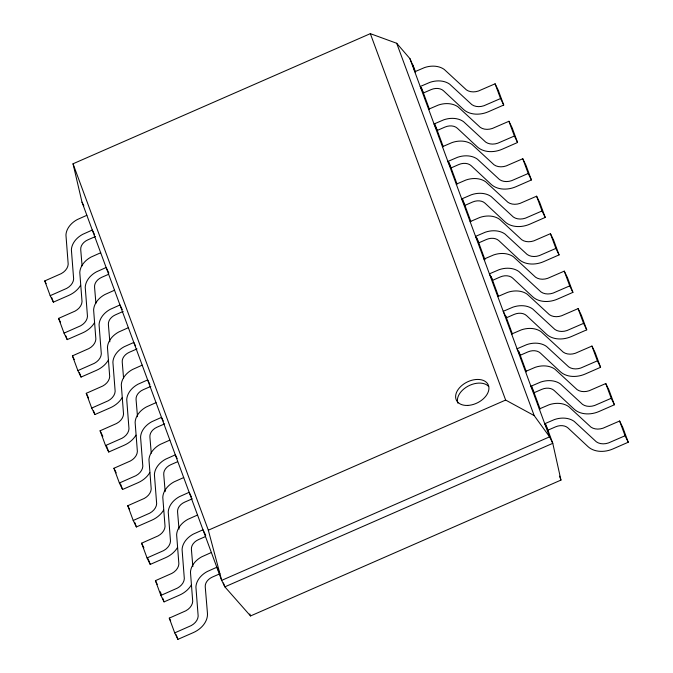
<?xml version="1.0" encoding="UTF-8"?>
<svg xmlns="http://www.w3.org/2000/svg" width="673" height="673" viewBox="0 0 673 673"><rect width="100%" height="100%" fill="white"/><g stroke="black" fill="none" stroke-linecap="round" stroke-linejoin="round"><path stroke-width="1.01" d="M545.887 424.663L552.777 443.322L560.962 480.085L250.533 615.955L224.858 586.848L221.669 580.378L82.005 202.161L73.029 163.783L370.335 33.65L396.691 43.274L409.924 58.635L415.653 71.986M86.859 215.293L77.21 219.6A20.72 15.605 -20.3 0 0 65.946 234.986L68.192 264.161A12.728 9.582 -20.3 0 1 61.277 273.617L44.755 280.919L50.197 295.674L53.386 302.143L68.688 295.447A22.302 16.791 -20.3 0 0 80.609 285.293M414.778 71.759L424.495 67.594A20.72 15.605 -20.3 0 1 444.222 69.42L466.397 89.871A12.728 9.582 -20.3 0 0 478.52 90.99L495.092 83.805L498.281 90.275L503.724 105.03L488.421 111.726A22.302 16.791 -20.3 0 1 463.487 109.421L443.524 90.788A11.155 8.396 -20.3 0 0 431.057 89.635L423.41 92.983L420.221 86.514L429.938 82.35A20.72 15.605 -20.3 0 1 449.673 84.167L471.84 104.618A12.728 9.582 -20.3 0 0 483.963 105.737L500.544 98.552L495.092 83.805M95.49 236.517L87.835 239.866A11.155 8.396 -20.3 0 0 80.718 249.59L82.081 265.843M100.689 252.762L91.048 257.069A20.72 15.605 -20.3 0 0 79.784 272.456L82.03 301.63A12.728 9.582 -20.3 0 1 75.107 311.086L58.593 318.388L64.036 333.135L67.224 339.613L82.527 332.916A22.302 16.791 -20.3 0 0 94.447 322.762M428.608 109.228L438.325 105.064A20.72 15.605 -20.3 0 1 458.061 106.881L480.228 127.34A12.728 9.582 -20.3 0 0 492.35 128.459L508.931 121.275L512.119 127.744L517.562 142.491L502.26 149.196A22.302 16.791 -20.3 0 1 477.325 146.891L457.362 128.257A11.155 8.396 -20.3 0 0 444.895 127.104L437.24 130.453L434.06 123.983L443.776 119.811A20.72 15.605 -20.3 0 1 463.504 121.636L485.679 142.087A12.728 9.582 -20.3 0 0 497.801 143.206L514.374 136.022L508.931 121.275M50.197 295.674L66.72 288.372A12.728 9.582 -20.3 0 0 73.643 278.916L71.388 249.742A20.72 15.605 -20.3 0 1 82.661 234.355L92.302 230.04L94.582 234.667M108.37 274.399L101.673 277.335A11.155 8.396 -20.3 0 0 94.557 287.06L95.911 303.304M114.528 290.231L104.879 294.538A20.72 15.605 -20.3 0 0 93.614 309.925L95.869 339.099A12.728 9.582 -20.3 0 1 88.945 348.555L72.423 355.857L77.875 370.604L81.054 377.082L96.357 370.377A22.302 16.791 -20.3 0 0 108.277 360.223M442.447 146.697L452.163 142.533A20.72 15.605 -20.3 0 1 471.891 144.35L494.066 164.809A12.728 9.582 -20.3 0 0 506.189 165.92L522.77 158.735L525.95 165.213L531.401 179.96L516.098 186.657A22.302 16.791 -20.3 0 1 491.155 184.36L471.201 165.718A11.155 8.396 -20.3 0 0 458.725 164.574L451.078 167.922L447.89 161.444L457.606 157.28A20.72 15.605 -20.3 0 1 477.342 159.106L499.509 179.556A12.728 9.582 -20.3 0 0 511.631 180.675L528.212 173.491L522.77 158.735M64.036 333.135L80.558 325.833A12.728 9.582 -20.3 0 0 87.473 316.386L85.227 287.203A20.72 15.605 -20.3 0 1 96.491 271.816L106.141 267.509L108.866 273.061M123.159 311.448L115.504 314.804A11.155 8.396 -20.3 0 0 108.387 324.521L109.834 341.791M128.366 327.692L118.717 332.008A20.72 15.605 -20.3 0 0 107.453 347.394L109.699 376.569A12.728 9.582 -20.3 0 1 102.784 386.016L86.262 393.318L91.705 408.074L94.893 414.543L110.195 407.846A22.302 16.791 -20.3 0 0 122.116 397.693M456.277 184.166L465.994 180.002A20.72 15.605 -20.3 0 1 485.729 181.819L507.905 202.27A12.728 9.582 -20.3 0 0 520.027 203.389L536.6 196.205L539.788 202.682L545.231 217.429L529.929 224.126A22.302 16.791 -20.3 0 1 504.994 221.829L485.031 203.187A11.155 8.396 -20.3 0 0 472.564 202.035L464.917 205.391L461.728 198.914L471.445 194.749A20.72 15.605 -20.3 0 1 491.172 196.566L513.348 217.026A12.728 9.582 -20.3 0 0 525.47 218.145L542.051 210.96L536.6 196.205M77.875 370.604L94.388 363.302A12.728 9.582 -20.3 0 0 101.312 353.847L99.066 324.672A20.72 15.605 -20.3 0 1 110.33 309.286L119.971 304.978L122.25 309.605M136.998 348.917L129.342 352.265A11.155 8.396 -20.3 0 0 122.225 361.99L123.58 378.243M142.196 365.161L132.556 369.469A20.72 15.605 -20.3 0 0 121.291 384.855L123.538 414.038A12.728 9.582 -20.3 0 1 116.614 423.485L100.092 430.787L105.543 445.543L108.732 452.012L124.034 445.316A22.302 16.791 -20.3 0 0 135.954 435.162M470.116 221.636L479.832 217.463A20.72 15.605 -20.3 0 1 499.568 219.289L521.735 239.739A12.728 9.582 -20.3 0 0 533.857 240.858L550.438 233.674L553.618 240.143L559.07 254.899L543.767 261.595A22.302 16.791 -20.3 0 1 518.824 259.298L498.87 240.656A11.155 8.396 -20.3 0 0 486.402 239.504L478.747 242.852L475.567 236.383L485.283 232.219A20.72 15.605 -20.3 0 1 505.011 234.036L527.186 254.495A12.728 9.582 -20.3 0 0 539.309 255.614L555.881 248.421L550.438 233.674M91.705 408.074L108.227 400.772A12.728 9.582 -20.3 0 0 115.15 391.316L112.896 362.141A20.72 15.605 -20.3 0 1 124.16 346.755L133.809 342.448L135.626 346.141M150.828 386.386L143.181 389.734A11.155 8.396 -20.3 0 0 136.064 399.459L137.502 416.73M156.035 402.631L146.386 406.938A20.72 15.605 -20.3 0 0 135.122 422.324L137.376 451.499A12.728 9.582 -20.3 0 1 130.453 460.955L113.93 468.257L119.382 483.004L122.562 489.481L137.864 482.785A22.302 16.791 -20.3 0 0 149.785 472.631M483.954 259.097L493.671 254.932A20.72 15.605 -20.3 0 1 513.398 256.75L535.573 277.209A12.728 9.582 -20.3 0 0 547.696 278.328L564.268 271.143L567.457 277.613L572.908 292.368L557.597 299.064A22.302 16.791 -20.3 0 1 532.663 296.759L512.708 278.126A11.155 8.396 -20.3 0 0 500.232 276.973L492.586 280.321L489.397 273.852L499.114 269.688A20.72 15.605 -20.3 0 1 518.849 271.505L541.016 291.956A12.728 9.582 -20.3 0 0 553.139 293.075L569.72 285.89L564.268 271.143M105.543 445.543L122.065 438.241A12.728 9.582 -20.3 0 0 128.98 428.785L126.734 399.611A20.72 15.605 -20.3 0 1 137.999 384.224L147.648 379.917L149.919 384.535M164.666 423.855L157.011 427.204A11.155 8.396 -20.3 0 0 149.894 436.928L151.257 453.181M169.865 440.1L160.224 444.407A20.72 15.605 -20.3 0 0 148.96 459.794L151.206 488.968A12.728 9.582 -20.3 0 1 144.291 498.424L127.769 505.726L133.212 520.473L136.4 526.951L151.703 520.246A22.302 16.791 -20.3 0 0 163.623 510.1M497.784 296.566L507.501 292.402A20.72 15.605 -20.3 0 1 527.237 294.219L549.412 314.678A12.728 9.582 -20.3 0 0 561.526 315.797L578.107 308.613L581.295 315.082L586.738 329.829L571.436 336.534A22.302 16.791 -20.3 0 1 546.501 334.229L526.538 315.595A11.155 8.396 -20.3 0 0 514.071 314.442L506.416 317.791L503.236 311.321L512.952 307.149A20.72 15.605 -20.3 0 1 532.68 308.974L554.855 329.425A12.728 9.582 -20.3 0 0 566.977 330.544L583.558 323.36L578.107 308.613M119.382 483.004L135.896 475.702A12.728 9.582 -20.3 0 0 142.819 466.254L140.573 437.08A20.72 15.605 -20.3 0 1 151.837 421.693L161.478 417.378L163.303 421.079M177.546 461.737L170.849 464.673A11.155 8.396 -20.3 0 0 163.732 474.389L165.171 491.66M183.704 477.561L174.055 481.876A20.72 15.605 -20.3 0 0 162.79 497.263L165.045 526.437A12.728 9.582 -20.3 0 1 158.121 535.893L141.599 543.195L147.051 557.942L150.23 564.411L165.533 557.715A22.302 16.791 -20.3 0 0 177.462 547.561M511.623 334.035L521.339 329.871A20.72 15.605 -20.3 0 1 541.067 331.688L563.242 352.147A12.728 9.582 -20.3 0 0 575.365 353.258L591.946 346.073L595.125 352.551L600.577 367.298L585.274 373.995A22.302 16.791 -20.3 0 1 560.331 371.698L540.377 353.056A11.155 8.396 -20.3 0 0 527.91 351.912L520.254 355.26L517.066 348.782L526.782 344.618A20.72 15.605 -20.3 0 1 546.518 346.435L568.693 366.894A12.728 9.582 -20.3 0 0 580.816 368.013L597.388 360.829L591.946 346.073M133.212 520.473L149.734 513.171A12.728 9.582 -20.3 0 0 156.658 503.724L154.403 474.541A20.72 15.605 -20.3 0 1 165.667 459.154L175.317 454.847L177.134 458.549M192.335 498.786L184.688 502.134A11.155 8.396 -20.3 0 0 177.563 511.859L179.01 529.129M197.542 515.03L187.893 519.337A20.72 15.605 -20.3 0 0 176.629 534.732L178.875 563.907A12.728 9.582 -20.3 0 1 171.96 573.354L155.438 580.656L160.881 595.412L164.069 601.881L179.371 595.184A22.302 16.791 -20.3 0 0 191.292 585.03M525.462 371.504L535.178 367.332A20.72 15.605 -20.3 0 1 554.905 369.157L577.081 389.608A12.728 9.582 -20.3 0 0 589.203 390.727L605.776 383.543L608.964 390.012L614.407 404.767L599.105 411.464A22.302 16.791 -20.3 0 1 574.17 409.167L554.207 390.525A11.155 8.396 -20.3 0 0 541.74 389.373L534.093 392.721L530.904 386.252L540.621 382.087A20.72 15.605 -20.3 0 1 560.357 383.904L582.524 404.364A12.728 9.582 -20.3 0 0 594.646 405.483L611.227 398.298L605.776 383.543M409.924 58.635L549.589 436.844L221.669 580.378L208.327 530.198L505.642 400.065L534.177 415.586L549.589 436.844L552.777 443.322L224.858 586.848L223.411 582.936M147.051 557.942L163.573 550.64A12.728 9.582 -20.3 0 0 170.488 541.185L168.242 512.01A20.72 15.605 -20.3 0 1 179.506 496.624L189.155 492.316L191.426 496.935M205.215 536.675L198.518 539.603A11.155 8.396 -20.3 0 0 191.401 549.328L192.848 566.599M211.372 552.499L201.732 556.807A20.72 15.605 -20.3 0 0 190.467 572.193L192.714 601.368A12.728 9.582 -20.3 0 1 185.79 610.823L169.276 618.125L174.719 632.881L177.908 639.35L193.21 632.654A22.302 16.791 -20.3 0 0 207.444 613.204L205.24 586.797A11.155 8.396 -20.3 0 1 212.357 577.072L220.004 573.724M539.292 408.965L549.008 404.801A20.72 15.605 -20.3 0 1 568.744 406.627L590.911 427.077A12.728 9.582 -20.3 0 0 603.033 428.196L619.614 421.012L622.803 427.481L628.245 442.237L612.943 448.933A22.302 16.791 -20.3 0 1 588.009 446.636L568.046 427.994A11.155 8.396 -20.3 0 0 555.578 426.842L547.923 430.19L544.743 423.721L554.459 419.557A20.72 15.605 -20.3 0 1 574.187 421.374L596.362 441.833A12.728 9.582 -20.3 0 0 608.485 442.943L625.066 435.759L619.614 421.012M160.881 595.412L177.403 588.109A12.728 9.582 -20.3 0 0 184.326 578.654L182.08 549.479A20.72 15.605 -20.3 0 1 193.344 534.093L202.985 529.786L205.719 535.329M174.719 632.881L191.241 625.579A12.728 9.582 -20.3 0 0 198.165 616.123L195.91 586.949A20.72 15.605 -20.3 0 1 207.175 571.562L216.824 567.246L219.095 571.873M500.544 98.552L503.724 105.03M514.374 136.022L517.562 142.491M528.212 173.491L531.401 179.96M542.051 210.96L545.231 217.429M555.881 248.421L559.07 254.899M569.72 285.89L572.908 292.368M583.558 323.36L586.738 329.829M597.388 360.829L600.577 367.298M611.227 398.298L614.407 404.767M625.066 435.759L628.245 442.237M82.005 202.161L83.831 205.862M44.755 280.919L46.117 283.695M58.593 318.388L60.41 322.089M72.423 355.857L74.249 359.55M86.262 393.318L88.533 397.945M100.092 430.787L102.826 436.34M113.93 468.257L116.202 472.883M127.769 505.726L129.586 509.419M141.599 543.195L143.879 547.814M155.438 580.656L157.255 584.357M169.276 618.125L170.639 620.901M421.365 87.456L429.45 109.346M434.859 124L443.246 146.714M449.034 162.386L457.043 184.074M462.486 198.821L470.839 221.434M477.014 238.149L484.997 259.778M491.172 276.494L498.432 296.154M505.743 315.948L512.363 333.884M518.782 351.281L526.379 371.841M531.704 386.268L540.116 409.049M559.507 476.139L560.962 480.085M396.691 43.274L534.177 415.586M370.335 33.65L505.642 400.065M249.801 613.986L250.533 615.955M73.029 163.783L208.327 530.198M51.686 297.533L53.386 302.143M65.861 335.92L67.224 339.613M79.355 372.472L81.054 377.082M93.53 410.858L94.893 414.543M106.342 445.56L108.732 452.012M120.517 483.946L122.562 489.481M134.693 522.341L136.4 526.951M148.195 558.884L150.23 564.411M160.325 591.744L161.343 594.503M162.706 598.196L164.069 601.881M176.2 634.74L177.908 639.35M413.113 65.104L414.417 70.169M457.892 403.177A17.683 11.601 -26.2 0 1 467.962 386.201A17.683 11.601 -26.2 0 1 488.657 386.428M467.676 405.432A17.683 11.601 -26.2 0 0 488.447 385.36A17.683 11.601 -26.2 0 0 460.694 386.529A17.683 11.601 -26.2 0 0 467.676 405.432"/></g></svg>
